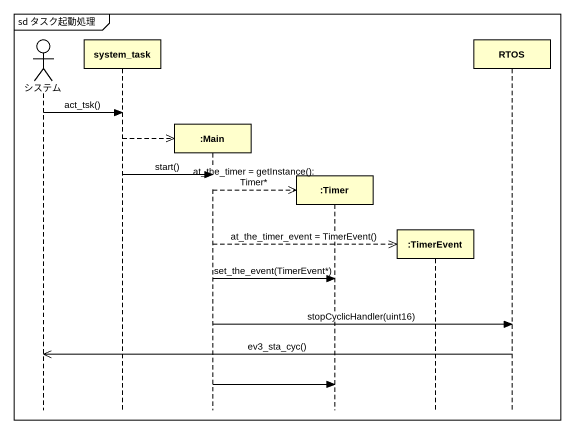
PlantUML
@startuml
mainframe sd タスク起動処理
hide footbox
actor システム
participant system_task
participant ":Main" as Main
participant ":Timer" as Timer
participant ":TimerEvent" as TimerEvent
participant RTOS

システム -> system_task : act_tsk()
system_task -->> Main **
system_task -> Main : start()
Main -->> Timer ** : at_the_timer = getInstance(): Timer*
Main -->> TimerEvent ** : at_the_timer_event = TimerEvent()
Main -> Timer : set_the_event(TimerEvent*)
Main -> RTOS : stopCyclicHandler(uint16)
RTOS ->> システム : ev3_sta_cyc()
Main -> Timer
@enduml
